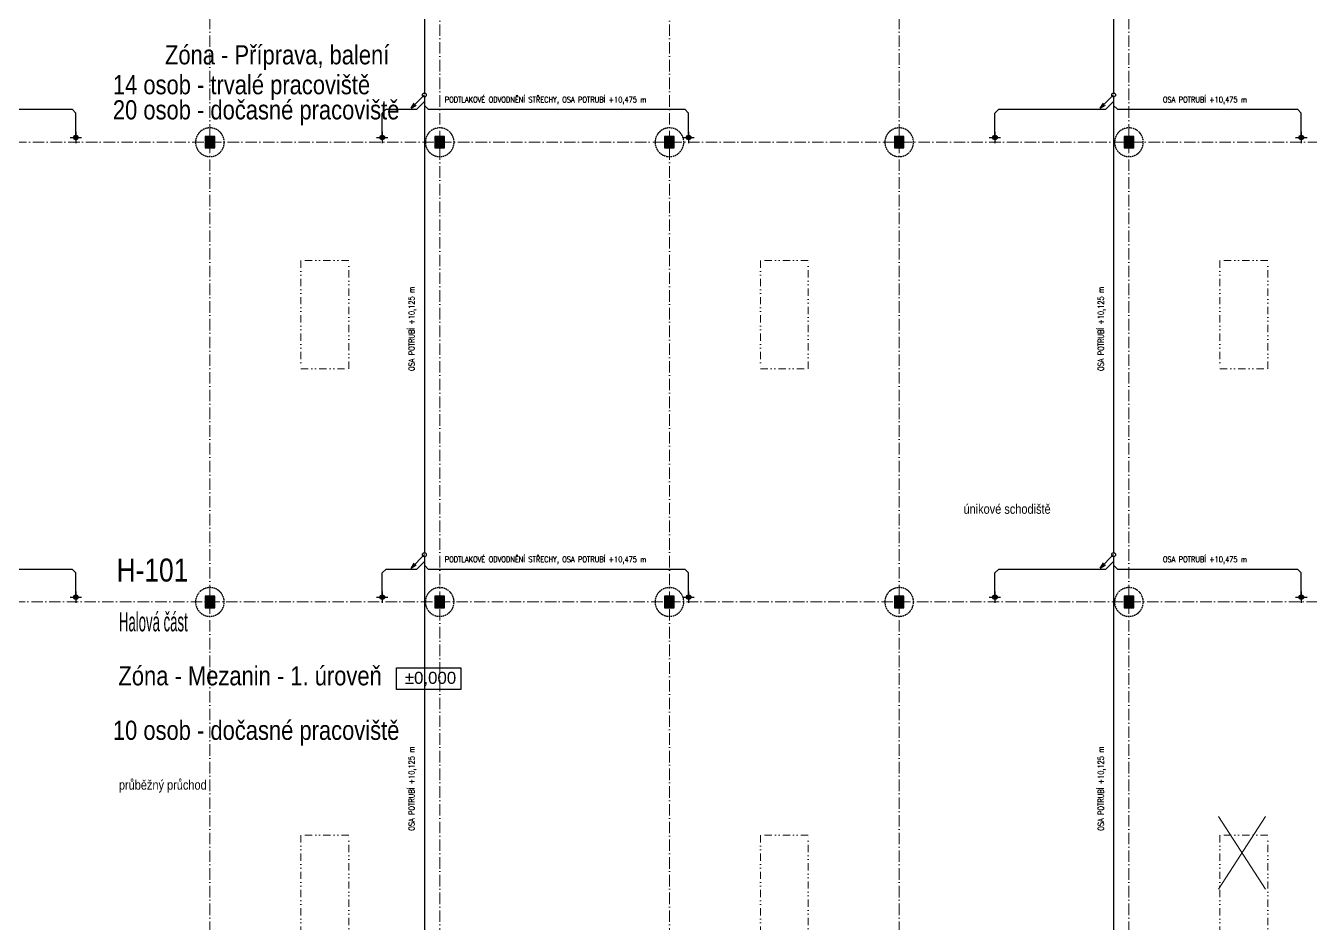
# Model space of a CAD drawing. Header units: millimetres. Extents: x 325046 to 1268204, y 1875583 to 2761998.
# Drawn here: x 732457 to 799550, y 2526117 to 2572977 of the extents above; entities that cross this region are included whole.
import ezdxf
from ezdxf.enums import TextEntityAlignment as Align

# ---------------------------------------------------------------- set-up
doc = ezdxf.new("R2010")
doc.units = ezdxf.units.MM
doc.header["$LTSCALE"] = 100
for name, pattern in [('ACAD_ISO10W100', [18.5, 12, -3, 0.5, -3]), ('DASHED', [0.75, 0.5, -0.25]), ('DIVIDE', [31.75, 12.7, -6.35, 0, -6.35, 0, -6.35]), ('SO02_F11anp01$0${ Leader Line}', [0])]:
    doc.linetypes.add(name, pattern=pattern)
for name, color, linetype, lineweight, true_color in [('Korabek-text', 7, 'Continuous', 0, 0x7a7a7a), ('Korabek-trasy', 7, 'Continuous', 30, 0x7478c3), ('Korabek-vpuste', 7, 'Continuous', 30, 0x6f7ceb), ('Světlíky', 7, 'DIVIDE', 15, 0xf81696), ('TECH - počty osob', 7, 'Continuous', 9, 0xf91a5d), ('TECH - průchod', 7, 'Continuous', 9, 0xcf022b), ('TECH - Zóny', 7, 'DIVIDE', 15, 0x33843e)]:
    doc.layers.add(name, color=color, linetype=linetype, lineweight=lineweight, true_color=true_color)
doc.layers.add('Objekty - osy', color=5, linetype='ACAD_ISO10W100', lineweight=20)
doc.layers.add('ŽB - Šraf-prefa', color=253, linetype='Continuous', lineweight=13)
for name, color, linetype, true_color in [('POPIS MÍSTNOSTÍ', 7, 'Continuous', 0x072bf2), ('Příprava na dock', 7, 'Continuous', 0x616161), ('VÝŠKOVÉ KOTY', 7, 'Continuous', 0xf90b4b)]:
    doc.layers.add(name, color=color, linetype=linetype, true_color=true_color)
doc.layers.add('ČÍSLO MÍSTNOSTI', color=4, linetype='Continuous')
doc.layers.add('ŽB- SLOUPY', color=3, linetype='Continuous')
doc.styles.add('ARIAL NARROW', font='ARIALN.TTF')
doc.styles.add('ARIL-TENKÝ', font='arial.ttf')
doc.styles.add('ROMANS', font='romans.shx', dxfattribs={"width": 0.8})

# ---------------------------------------------------------------- blocks, each defined once
blk = doc.blocks.new('H1 PU')
at = {"layer": 'Příprava na dock', "linetype": 'DASHED', "ltscale": 1.5}
blk.add_circle((1537736, -4876565), 750, dxfattribs=at)
blk = doc.blocks.new('vpust_tučně')
at = {"layer": 'Korabek-vpuste'}
for p, q in [((53.146, 90.671), (53.146, 91.171)), ((52.896, 90.921), (53.396, 90.921))]:
    blk.add_line(p, q, dxfattribs=at)
for radius in [0.1, 0.075, 0.05]:
    blk.add_circle((53.146, 90.921), radius, dxfattribs=at)
blk = doc.blocks.new('A$C73023567')
at = {"layer": 'Korabek-trasy'}
for p, q in [((47475, 122275.6), (47475, 103415.6)), ((83475, 122275.6), (83475, 103415.6)), ((47475, 103315.6), (46777.7, 102618.2)), ((46777.7, 102618.2), (46948.4, 102892.8)), ((46777.7, 102618.2), (47052.3, 102788.9)), ((47475, 102966.2), (47074.3, 102565.6)), ((47475, 103215.6), (47475, 79415.6)), ((47475, 102765.9), (47675.3, 102565.6)), ((83475, 103315.6), (82777.7, 102618.2)), ((82777.7, 102618.2), (82948.4, 102892.8)), ((82777.7, 102618.2), (83052.3, 102788.9)), ((83475, 102966.2), (83074.3, 102565.6)), ((83475, 103215.6), (83475, 79415.6)), ((83475, 102765.9), (83675.3, 102565.6)), ((23875.7, 102565.6), (29074.7, 102565.6)), ((29074.7, 102565.6), (29275, 102365.2)), ((29275, 101095.6), (29275, 102365.2)), ((45475.3, 102565.6), (45275, 102365.2)), ((45275, 101095.6), (45275, 102365.2)), ((45475.3, 102565.6), (47074.3, 102565.6)), ((47675.3, 102565.6), (61074.7, 102565.6)), ((61074.7, 102565.6), (61275, 102365.2)), ((61275, 101095.6), (61275, 102365.2)), ((77475.3, 102565.6), (77275, 102365.2)), ((77275, 101095.6), (77275, 102365.2)), ((77475.3, 102565.6), (83074.3, 102565.6)), ((83675.3, 102565.6), (93074.7, 102565.6)), ((93074.7, 102565.6), (93275, 102365.2)), ((93275, 101095.6), (93275, 102365.2)), ((47475, 79315.6), (46777.7, 78618.2)), ((47475, 79215.6), (47475, 55415.6)), ((83475, 79315.6), (82777.7, 78618.2)), ((83475, 79215.6), (83475, 55415.6)), ((23875.7, 78565.6), (29074.7, 78565.6)), ((29074.7, 78565.6), (29275, 78365.2)), ((45475.3, 78565.6), (45275, 78365.2)), ((45475.3, 78565.6), (47074.3, 78565.6)), ((46777.7, 78618.2), (46948.4, 78892.8)), ((46777.7, 78618.2), (47052.3, 78788.9)), ((47475, 78966.2), (47074.3, 78565.6)), ((47475, 78765.9), (47675.3, 78565.6)), ((47675.3, 78565.6), (61074.7, 78565.6)), ((61074.7, 78565.6), (61275, 78365.2)), ((77475.3, 78565.6), (77275, 78365.2)), ((77475.3, 78565.6), (83074.3, 78565.6)), ((82777.7, 78618.2), (82948.4, 78892.8)), ((82777.7, 78618.2), (83052.3, 78788.9)), ((83475, 78966.2), (83074.3, 78565.6)), ((83475, 78765.9), (83675.3, 78565.6)), ((83675.3, 78565.6), (93074.7, 78565.6)), ((93074.7, 78565.6), (93275, 78365.2)), ((29275, 77095.6), (29275, 78365.2)), ((45275, 77095.6), (45275, 78365.2)), ((61275, 77095.6), (61275, 78365.2)), ((77275, 77095.6), (77275, 78365.2)), ((93275, 77095.6), (93275, 78365.2))]:
    blk.add_line(p, q, dxfattribs=at)
for centre in [(47475, 103315.6), (83475, 103315.6), (47475, 79315.6), (83475, 79315.6)]:
    blk.add_circle(centre, 100, dxfattribs=at)
at = {"layer": 'Korabek-vpuste', "xscale": 1200, "yscale": 1200, "zscale": 1200, "rotation": 269.9999999927888}
for p in [(-79830.6, 164870.4), (-63830.6, 164870.4), (-47830.6, 164870.4), (-31830.6, 164870.4), (-15830.6, 164870.4), (-79830.6, 140870.4), (-63830.6, 140870.4), (-47830.6, 140870.4), (-31830.6, 140870.4), (-15830.6, 140870.4)]:
    blk.add_blockref('vpust_tučně', p, dxfattribs=at)
at = {"layer": 'Korabek-text', "char_height": 300, "width": 28411.347, "attachment_point": 7, "style": 'ROMANS'}
for s, insert, rotation in [('PODTLAKOVÉ ODVODNĚNÍ STŘECHY, OSA POTRUBÍ +10,475 m', (48542.9, 102827), 0), ('OSA POTRUBÍ +10,475 m', (86047.3, 102827), 0), ('OSA POTRUBÍ +10,125 m', (47048.2, 88901.8), 90), ('OSA POTRUBÍ +10,125 m', (83048.2, 88901.8), 90), ('PODTLAKOVÉ ODVODNĚNÍ STŘECHY, OSA POTRUBÍ +10,475 m', (48542.9, 78827), 0), ('OSA POTRUBÍ +10,475 m', (86047.3, 78827), 0), ('OSA POTRUBÍ +10,125 m', (47048.2, 64901.8), 90), ('OSA POTRUBÍ +10,125 m', (83048.2, 64901.8), 90)]:
    blk.add_mtext(s, dxfattribs=dict(at, insert=insert, rotation=rotation))

msp = doc.modelspace()

# ---------------------------------------------------------------- hatches: boundary and pattern name
at = {"layer": 'ŽB - Šraf-prefa'}
h = msp.add_hatch(color=256, dxfattribs=at)
h.dxf.hatch_style = 1
h.paths.add_polyline_path([(741828.7, 2566592.7), (742328.7, 2566592.7), (742328.7, 2567192.7), (741828.7, 2567192.7)])
h = msp.add_hatch(color=256, dxfattribs=at)
h.dxf.hatch_style = 1
h.paths.add_polyline_path([(753828.7, 2566592.7), (754328.7, 2566592.7), (754328.7, 2567192.7), (753828.7, 2567192.7)])
h = msp.add_hatch(color=256, dxfattribs=at)
h.dxf.hatch_style = 1
h.paths.add_polyline_path([(765828.7, 2566592.7), (766328.7, 2566592.7), (766328.7, 2567192.7), (765828.7, 2567192.7)])
h = msp.add_hatch(color=256, dxfattribs=at)
h.dxf.hatch_style = 1
h.paths.add_polyline_path([(777828.7, 2566592.7), (778328.7, 2566592.7), (778328.7, 2567192.7), (777828.7, 2567192.7)])
h = msp.add_hatch(color=256, dxfattribs=at)
h.dxf.hatch_style = 1
h.paths.add_polyline_path([(789828.7, 2566592.7), (790328.7, 2566592.7), (790328.7, 2567192.7), (789828.7, 2567192.7)])
h = msp.add_hatch(color=256, dxfattribs=at)
h.dxf.hatch_style = 1
h.paths.add_polyline_path([(741828.7, 2542592.7), (742328.7, 2542592.7), (742328.7, 2543192.7), (741828.7, 2543192.7)])
h = msp.add_hatch(color=256, dxfattribs=at)
h.dxf.hatch_style = 1
h.paths.add_polyline_path([(753828.7, 2542592.7), (754328.7, 2542592.7), (754328.7, 2543192.7), (753828.7, 2543192.7)])
h = msp.add_hatch(color=256, dxfattribs=at)
h.dxf.hatch_style = 1
h.paths.add_polyline_path([(765828.7, 2542592.7), (766328.7, 2542592.7), (766328.7, 2543192.7), (765828.7, 2543192.7)])
h = msp.add_hatch(color=256, dxfattribs=at)
h.dxf.hatch_style = 1
h.paths.add_polyline_path([(777828.7, 2542592.7), (778328.7, 2542592.7), (778328.7, 2543192.7), (777828.7, 2543192.7)])
h = msp.add_hatch(color=256, dxfattribs=at)
h.dxf.hatch_style = 1
h.paths.add_polyline_path([(789828.7, 2542592.7), (790328.7, 2542592.7), (790328.7, 2543192.7), (789828.7, 2543192.7)])

# ---------------------------------------------------------------- linework, layer by layer
at = {"layer": 'Objekty - osy', "ltscale": 0.5}
for points in [[(754078.7, 2611892.7), (754078.7, 2469892.7)], [(766078.7, 2611892.7), (766078.7, 2469892.7)], [(742078.7, 2591892.7), (742078.7, 2469892.7)], [(778078.7, 2591892.7), (778078.7, 2469892.7)], [(790078.7, 2591892.7), (790078.7, 2469892.7)], [(705078.7, 2566892.7), (1079078.7, 2566892.7)], [(705001.7, 2542892.7), (1079001.7, 2542892.7)]]:
    msp.add_lwpolyline(points, dxfattribs=at)
at = {"layer": 'Světlíky', "ltscale": 0.3}
for points in [[(746828.7, 2555067.7), (749328.7, 2555067.7), (749328.7, 2560717.7), (746828.7, 2560717.7)], [(770828.7, 2555067.7), (773328.7, 2555067.7), (773328.7, 2560717.7), (770828.7, 2560717.7)], [(794828.7, 2555067.7), (797328.7, 2555067.7), (797328.7, 2560717.7), (794828.7, 2560717.7)], [(746828.7, 2525067.7), (749328.7, 2525067.7), (749328.7, 2530717.7), (746828.7, 2530717.7)], [(770828.7, 2525067.7), (773328.7, 2525067.7), (773328.7, 2530717.7), (770828.7, 2530717.7)], [(794828.7, 2525067.7), (797328.7, 2525067.7), (797328.7, 2530717.7), (794828.7, 2530717.7)]]:
    msp.add_lwpolyline(points, close=True, dxfattribs=at)
at = {"layer": 'TECH - průchod', "linetype": 'ByBlock', "ltscale": 100}
for p, q in [((797213.7, 2531697.7), (794763.7, 2527897.7)), ((794763.7, 2531697.7), (797213.7, 2527897.7))]:
    msp.add_line(p, q, dxfattribs=at)
at = {"layer": 'VÝŠKOVÉ KOTY'}
msp.add_lwpolyline([(755186.4, 2539455.8), (755186.4, 2538329.1), (751830.9, 2538329.1), (751830.9, 2539455.8)], close=True, dxfattribs=at)
at = {"layer": 'ŽB- SLOUPY'}
for points in [[(741828.7, 2566592.7), (742328.7, 2566592.7), (742328.7, 2567192.7), (741828.7, 2567192.7)], [(753828.7, 2566592.7), (754328.7, 2566592.7), (754328.7, 2567192.7), (753828.7, 2567192.7)], [(765828.7, 2566592.7), (766328.7, 2566592.7), (766328.7, 2567192.7), (765828.7, 2567192.7)], [(777828.7, 2566592.7), (778328.7, 2566592.7), (778328.7, 2567192.7), (777828.7, 2567192.7)], [(789828.7, 2566592.7), (790328.7, 2566592.7), (790328.7, 2567192.7), (789828.7, 2567192.7)], [(741828.7, 2542592.7), (742328.7, 2542592.7), (742328.7, 2543192.7), (741828.7, 2543192.7)], [(753828.7, 2542592.7), (754328.7, 2542592.7), (754328.7, 2543192.7), (753828.7, 2543192.7)], [(765828.7, 2542592.7), (766328.7, 2542592.7), (766328.7, 2543192.7), (765828.7, 2543192.7)], [(777828.7, 2542592.7), (778328.7, 2542592.7), (778328.7, 2543192.7), (777828.7, 2543192.7)], [(789828.7, 2542592.7), (790328.7, 2542592.7), (790328.7, 2543192.7), (789828.7, 2543192.7)]]:
    msp.add_lwpolyline(points, close=True, dxfattribs=at)

# ---------------------------------------------------------------- block references
at = {"layer": 'Korabek-trasy', "linetype": 'SO02_F11anp01$0${ Leader Line}'}
msp.add_blockref('A$C73023567', (705803.7, 2466047.2), dxfattribs=at)
at = {"layer": 'Příprava na dock', "xscale": -1, "rotation": 89.99999999999993}
for p in [(-4134486.3, 4104628.7), (-4122486.3, 4104628.7), (-4110486.3, 4104628.7), (-4098486.3, 4104628.7), (-4086486.3, 4104628.7), (-4134486.3, 4080628.7), (-4122486.3, 4080628.7), (-4110486.3, 4080628.7), (-4098486.3, 4080628.7), (-4086486.3, 4080628.7)]:
    msp.add_blockref('H1 PU', p, dxfattribs=at)

# ---------------------------------------------------------------- texts
at = {"layer": 'POPIS MÍSTNOSTÍ', "style": 'ARIAL NARROW', "width": 0.6}
msp.add_text('Halová část', height=1000, dxfattribs=at).set_placement((737328.1, 2541358.4))
at = {"layer": 'TECH - počty osob', "style": 'ARIAL NARROW'}
for s, height, p in [('14 osob - trvalé pracoviště ', 1000, (737010.1, 2569397.7)), ('20 osob - dočasné pracoviště ', 1000, (737010.1, 2568085.4)), ('únikové schodiště', 500, (781436.7, 2547497.3)), ('10 osob - dočasné pracoviště ', 1000, (737010.1, 2535694.6)), ('průběžný průchod', 500, (737325.6, 2533093.8))]:
    msp.add_text(s, height=height, dxfattribs=at).set_placement(p)
at = {"layer": 'TECH - Zóny', "char_height": 1000, "attachment_point": 5, "style": 'ARIAL NARROW'}
for s, insert, width in [('Zóna - Příprava, balení', (745591.8, 2571308.2), 20562.982), ('Zóna - Mezanin - 1. úroveň', (744177.5, 2539032.2), 16269.615)]:
    msp.add_mtext(s, dxfattribs=dict(at, insert=insert, width=width))
at = {"layer": 'VÝŠKOVÉ KOTY', "linetype": 'SO02_F11anp01$0${ Leader Line}', "style": 'ARIL-TENKÝ'}
msp.add_text('%%P0,000', height=630, dxfattribs=at).set_placement((753599, 2538931.9), align=Align.MIDDLE_CENTER)
at = {"layer": 'ČÍSLO MÍSTNOSTI', "style": 'ARIAL NARROW'}
msp.add_text('H-101', height=1200, dxfattribs=at).set_placement((737207, 2543957.9))

doc.saveas('drawing.dxf')
